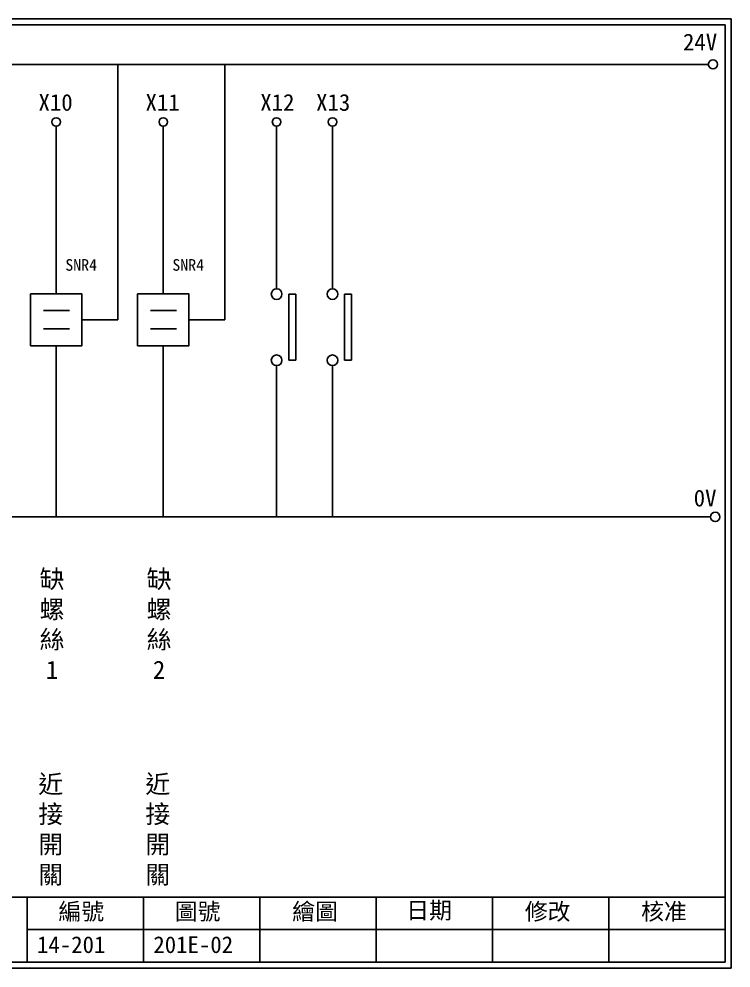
# Model space of a CAD drawing. Extents: x 325 to 612, y 3 to 207.
# Drawn here: x 459.3 to 612.3, y 3 to 207 of the extents above; entities that cross this region are included whole.
import ezdxf

# ---------------------------------------------------------------- set-up
doc = ezdxf.new("R2010")
doc.units = 0
doc.layers.get('0').update_dxf_attribs({"linetype": 'CONTINUOUS'})
doc.layers.add('圖框層', color=7, linetype='CONTINUOUS')
doc.layers.add('標尺寸層', color=3, linetype='CONTINUOUS')
doc.styles.add('CNS', font='romanc.shx', dxfattribs={"bigfont": 'chineset.shx'})
doc.styles.add('STSL', font='KAIU.TTF')

msp = doc.modelspace()

# ---------------------------------------------------------------- linework, layer by layer
for p, q in [((480.54, 142.31), (480.54, 197.22)), ((503.54, 142.31), (503.54, 197.22)), ((467.32, 147.89), (467.32, 183.91)), ((490.32, 147.89), (490.32, 183.91)), ((518.78, 147.84), (517.27, 147.84)), ((530.78, 147.84), (529.27, 147.84)), ((472.83, 142.31), (480.54, 142.31)), ((495.83, 142.31), (503.54, 142.31)), ((467.32, 136.73), (467.32, 99.96)), ((490.32, 136.73), (490.32, 99.96)), ((518.78, 133.61), (517.27, 133.61)), ((530.78, 133.61), (529.27, 133.61))]:
    msp.add_line(p, q)
for points in [[(461.81, 147.89), (472.83, 147.89), (472.83, 136.73), (461.81, 136.73)], [(484.81, 147.89), (495.83, 147.89), (495.83, 136.73), (484.81, 136.73)]]:
    msp.add_lwpolyline(points, close=True)
for centre in [(608.44, 197.22), (608.92, 99.96)]:
    msp.add_circle(centre, 1)
at = {"layer": '圖框層', "color": 7}
for p, q in [((612.32, 206.97), (325.32, 206.97)), ((612.32, 3), (612.32, 206.97)), ((611.07, 205.72), (326.57, 205.72)), ((611.07, 4.25), (611.07, 205.72)), ((326.57, 18.25), (611.07, 18.25)), ((461.07, 4.25), (461.07, 18.25)), ((486.07, 4.25), (486.07, 18.25)), ((511.07, 4.25), (511.07, 18.25)), ((536.07, 4.25), (536.07, 18.25)), ((561.07, 4.25), (561.07, 18.25)), ((586.07, 4.25), (586.07, 18.25)), ((461.07, 11.25), (611.07, 11.25)), ((326.57, 4.25), (611.07, 4.25)), ((325.32, 3), (612.32, 3))]:
    msp.add_line(p, q, dxfattribs=at)
at = {"layer": '標尺寸層', "color": 7}
for p, q in [((329.84, 197.22), (607.44, 197.22)), ((514.67, 183.91), (514.67, 148.99)), ((526.67, 183.91), (526.67, 148.99)), ((517.27, 133.61), (517.27, 147.84)), ((518.78, 133.61), (518.78, 147.84)), ((529.27, 133.61), (529.27, 147.84)), ((530.78, 133.61), (530.78, 147.84)), ((464.56, 144.34), (470.13, 144.34)), ((487.56, 144.34), (493.13, 144.34)), ((464.56, 140.37), (470.13, 140.37)), ((487.56, 140.37), (493.13, 140.37)), ((514.67, 132.46), (514.67, 99.96)), ((526.67, 132.46), (526.67, 99.96)), ((330.05, 99.96), (607.92, 99.96))]:
    msp.add_line(p, q, dxfattribs=at)
for centre, radius in [((467.32, 184.83), 0.92), ((490.32, 184.83), 0.92), ((514.67, 184.83), 0.92), ((526.67, 184.83), 0.92), ((514.67, 147.84), 1.15), ((526.67, 147.84), 1.15), ((514.67, 133.61), 1.15), ((526.67, 133.61), 1.15)]:
    msp.add_circle(centre, radius, dxfattribs=at)

# ---------------------------------------------------------------- texts
at = {"layer": '圖框層', "color": 4, "style": 'STSL'}
for s, height, p in [('24V', 3.6, (602, 200.22)), ('X10', 3.6, (463.5, 187.24)), ('X11', 3.6, (486.5, 187.24)), ('X12', 3.6, (511.16, 187.24)), ('X13', 3.6, (523.16, 187.24)), ('SNR4', 2.5, (469.27, 152.86)), ('SNR4', 2.5, (492.27, 152.86)), ('0V', 3.6, (604.3, 102.2)), ('編號', 3.6, (467.78, 13.34)), ('圖號', 3.6, (492.78, 13.34)), ('繪圖', 3.6, (518.01, 13.34)), ('日期', 3.6, (542.54, 13.59)), ('修改', 3.6, (568.01, 13.34)), ('核准', 3.6, (593.01, 13.34)), ('14-201', 3.6, (463.18, 6.22)), ('201E-02', 3.6, (488.18, 6.22))]:
    msp.add_text(s, height=height, dxfattribs=at).set_placement(p)
at = {"layer": '標尺寸層', "color": 7, "char_height": 3.9, "width": 4.9608, "attachment_point": 5, "style": 'CNS'}
for s, insert in [('{\\fDFKai-SB|b0|i0|c136|p65;缺螺絲1}', (466.41, 76.85)), ('{\\fDFKai-SB|b0|i0|c136|p65;缺螺絲2}', (489.41, 76.85)), ('{\\fDFKai-SB|b0|i0|c136|p65;近接開關}', (466.13, 32.6)), ('{\\fDFKai-SB|b0|i0|c136|p65;近接開關}', (489.13, 32.6))]:
    msp.add_mtext(s, dxfattribs=dict(at, insert=insert))

doc.saveas('drawing.dxf')
